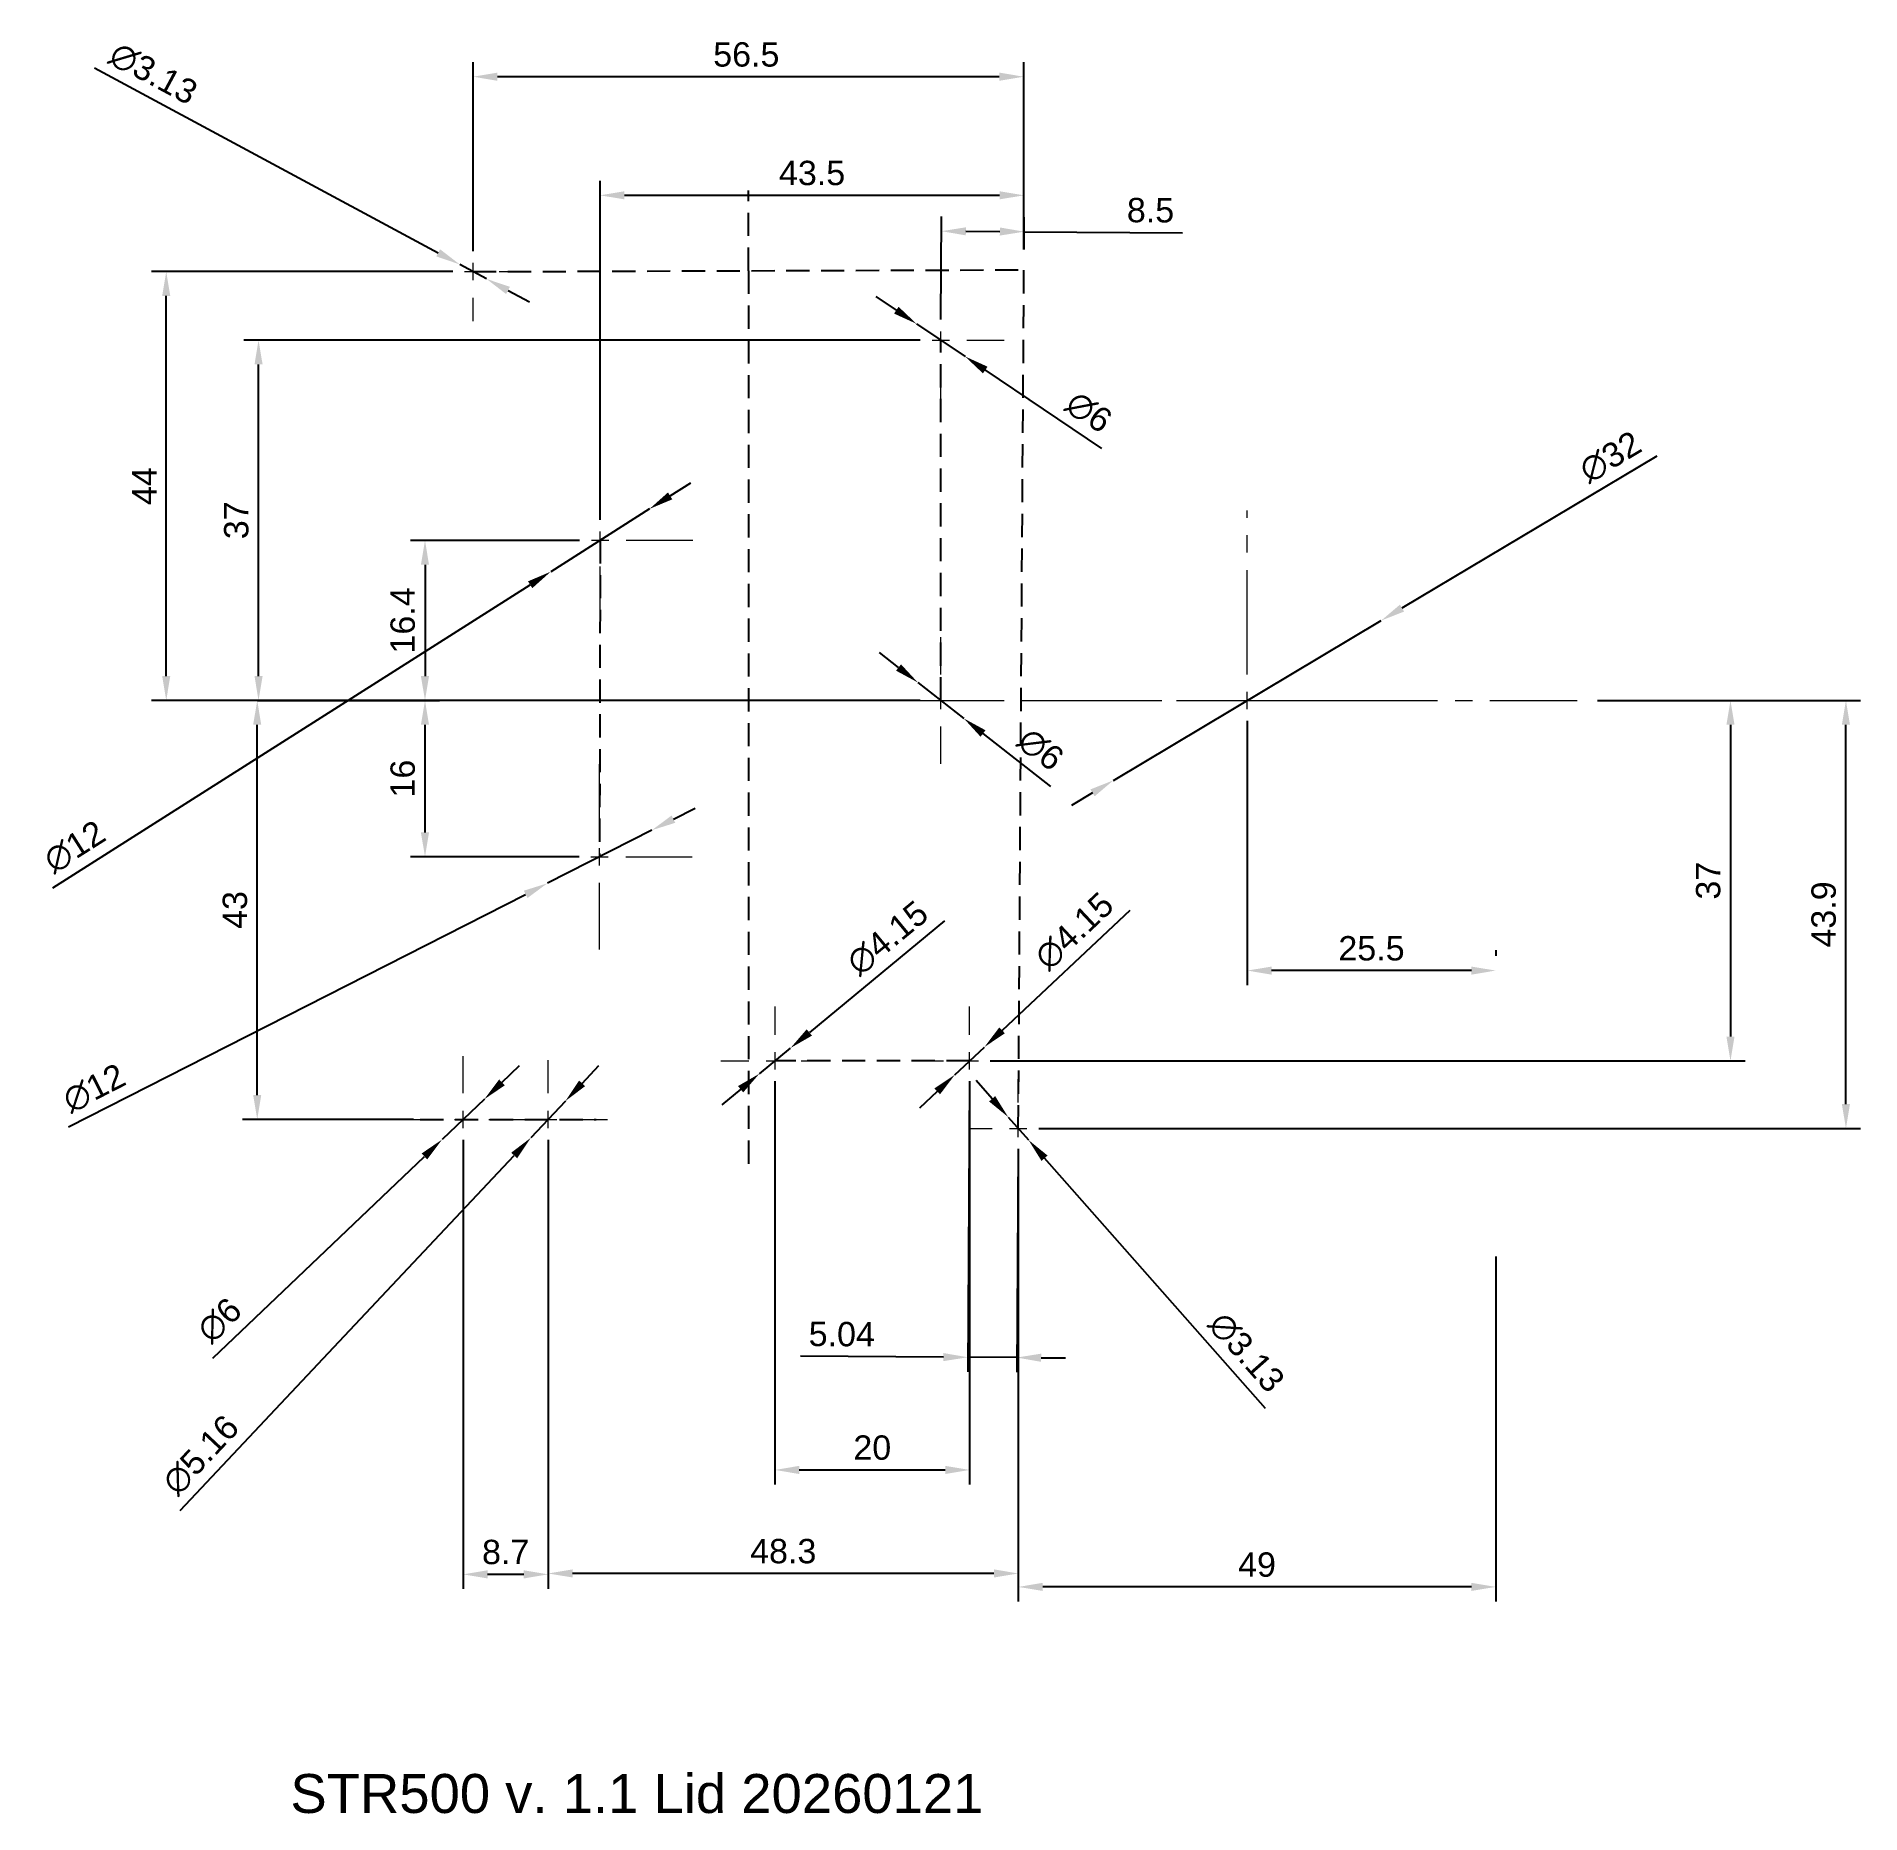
# Paper-space layout 'Sheet1' of a CAD drawing. Header units: millimetres. Extents: x 11 to 198, y 18 to 201.
import ezdxf

# ---------------------------------------------------------------- set-up
doc = ezdxf.new("R2010")
doc.units = ezdxf.units.MM
doc.header["$LTSCALE"] = 0.75
doc.linetypes.add('CENTER2', pattern=[28.575, 19.05, -3.175, 3.175, -3.175])
doc.linetypes.add('HIDDEN2', pattern=[4.7625, 3.175, -1.5875])
for name, color, linetype, lineweight in [('FD_Dimensions', 7, 'Continuous', 18), ('Notes', 7, 'Continuous', 18), ('Sketch1', 7, 'Continuous', 25), ('Smart Centers', 7, 'CENTER2', 18)]:
    doc.layers.add(name, color=color, linetype=linetype, lineweight=lineweight)
doc.styles.get("Standard").update_dxf_attribs({"font": 'Arial.ttf'})
doc.dimstyles.new('Dim-ISO-25', dxfattribs={"dimtxt": 2.5, "dimasz": 2.5, "dimexe": 1.5, "dimexo": 2.1, "dimgap": 1, "dimtad": 1, "dimzin": 12, "dimdsep": 46, "dimtxsty": 'Standard', "dimcen": 0, "dimazin": 3, "dimtp": 0.1, "dimtm": 0.1, "dimtfac": 0.72, "dimtmove": 0, "dimatfit": 3, "dimfxl": 1, "dimtzin": 12, "dimarcsym": 0})

# ---------------------------------------------------------------- blocks, each defined once
blk = doc.blocks.new('*U25')
at = {"layer": 'Smart Centers', "color": 0, "ltscale": 0.75, "transparency": 16777216}
blk.add_line((-69.19, 0), (68.36, 0), dxfattribs=at)
blk = doc.blocks.new('*D27')
at = {"layer": 'Defpoints', "color": 0, "transparency": 16777216}
for p in [(149.25, 140.68), (121.77, 124.28)]:
    blk.add_point(p, dxfattribs=at)
at = {"layer": 'FD_Dimensions', "color": 0, "lineweight": -2, "transparency": 16777216}
for p, q in [((177.54, 157.57), (151.39, 141.96)), ((121.77, 124.28), (149.25, 140.68)), ((119.62, 123), (117.48, 121.71))]:
    blk.add_line(p, q, dxfattribs=at)
at = {"layer": 'FD_Dimensions', "color": 0, "transparency": 16777216}
for points in [[(151.18, 142.32), (151.61, 141.61), (149.25, 140.68)], [(119.41, 123.35), (119.84, 122.64), (121.77, 124.28)]]:
    blk.add_solid(points, dxfattribs=at)
at = {"layer": 'FD_Dimensions', "color": 0, "transparency": 16777216, "insert": (172.78, 157.47), "char_height": 2.5, "attachment_point": 5, "rotation": 30.8391}
blk.add_mtext('∅32', dxfattribs=at)
blk = doc.blocks.new('*D28')
at = {"layer": 'Defpoints', "color": 0, "transparency": 16777216}
for p in [(135.51, 132.48), (135.51, 104.75), (161.01, 104.75)]:
    blk.add_point(p, dxfattribs=at)
at = {"layer": 'FD_Dimensions', "color": 0, "lineweight": -2, "transparency": 16777216}
for p, q in [((135.51, 130.38), (135.51, 103.25)), ((161.01, 106.85), (161.01, 106.25)), ((158.51, 104.75), (138.01, 104.75))]:
    blk.add_line(p, q, dxfattribs=at)
at = {"layer": 'FD_Dimensions', "color": 0, "transparency": 16777216}
for points in [[(138.01, 105.16), (138.01, 104.33), (135.51, 104.75)], [(158.51, 105.16), (158.51, 104.33), (161.01, 104.75)]]:
    blk.add_solid(points, dxfattribs=at)
at = {"layer": 'FD_Dimensions', "color": 0, "transparency": 16777216, "insert": (148.26, 107.02), "char_height": 2.5, "attachment_point": 5}
blk.add_mtext('25.5', dxfattribs=at)
blk = doc.blocks.new('*D33')
at = {"layer": 'Defpoints', "color": 0, "transparency": 16777216}
for p in [(107.01, 95.48), (112.01, 88.54), (106.82, 65.05)]:
    blk.add_point(p, dxfattribs=at)
at = {"layer": 'FD_Dimensions', "color": 0, "lineweight": -2, "transparency": 16777216}
for p, q in [((107, 93.38), (106.81, 63.55)), ((112, 86.44), (111.85, 63.52)), ((104.32, 65.07), (89.64, 65.16)), ((111.86, 65.02), (106.82, 65.05)), ((114.36, 65), (116.86, 64.98))]:
    blk.add_line(p, q, dxfattribs=at)
at = {"layer": 'FD_Dimensions', "color": 0, "transparency": 16777216}
for points in [[(104.32, 65.48), (104.31, 64.65), (106.82, 65.05)], [(114.36, 65.42), (114.35, 64.58), (111.86, 65.02)]]:
    blk.add_solid(points, dxfattribs=at)
at = {"layer": 'FD_Dimensions', "color": 0, "transparency": 16777216, "insert": (93.89, 67.41), "char_height": 2.5, "attachment_point": 5, "rotation": 359.6245}
blk.add_mtext('5.04', dxfattribs=at)
blk = doc.blocks.new('*D35')
at = {"layer": 'Defpoints', "color": 0, "transparency": 16777216}
for p in [(87.03, 95.48), (107.01, 95.48), (107.01, 53.48)]:
    blk.add_point(p, dxfattribs=at)
at = {"layer": 'FD_Dimensions', "color": 0, "lineweight": -2, "transparency": 16777216}
for p, q in [((87.03, 93.38), (87.03, 51.98)), ((107.01, 93.38), (107.01, 51.98)), ((89.53, 53.48), (104.51, 53.48))]:
    blk.add_line(p, q, dxfattribs=at)
at = {"layer": 'FD_Dimensions', "color": 0, "transparency": 16777216}
for points in [[(89.53, 53.9), (89.53, 53.06), (87.03, 53.48)], [(104.51, 53.9), (104.51, 53.06), (107.01, 53.48)]]:
    blk.add_solid(points, dxfattribs=at)
at = {"layer": 'FD_Dimensions', "color": 0, "transparency": 16777216, "insert": (97.02, 55.76), "char_height": 2.5, "attachment_point": 5}
blk.add_mtext('20', dxfattribs=at)
blk = doc.blocks.new('*D36')
at = {"layer": 'Defpoints', "color": 0, "transparency": 16777216}
for p in [(63.75, 89.47), (112.01, 88.54), (63.75, 42.85)]:
    blk.add_point(p, dxfattribs=at)
at = {"layer": 'FD_Dimensions', "color": 0, "lineweight": -2, "transparency": 16777216}
for p, q in [((63.75, 87.37), (63.75, 41.35)), ((112.01, 86.44), (112.01, 41.35)), ((109.51, 42.85), (66.25, 42.85))]:
    blk.add_line(p, q, dxfattribs=at)
at = {"layer": 'FD_Dimensions', "color": 0, "transparency": 16777216}
for points in [[(66.25, 43.27), (66.25, 42.44), (63.75, 42.85)], [(109.51, 43.27), (109.51, 42.44), (112.01, 42.85)]]:
    blk.add_solid(points, dxfattribs=at)
at = {"layer": 'FD_Dimensions', "color": 0, "transparency": 16777216, "insert": (87.88, 45.13), "char_height": 2.5, "attachment_point": 5}
blk.add_mtext('48.3', dxfattribs=at)
blk = doc.blocks.new('*D37')
at = {"layer": 'Defpoints', "color": 0, "transparency": 16777216}
for p in [(65.52, 91.35), (61.98, 87.59)]:
    blk.add_point(p, dxfattribs=at)
at = {"layer": 'FD_Dimensions', "color": 0, "lineweight": -2, "transparency": 16777216}
for p, q in [((67.23, 93.17), (68.95, 94.99)), ((65.52, 91.35), (61.98, 87.59)), ((25.97, 49.32), (60.27, 85.77))]:
    blk.add_line(p, q, dxfattribs=at)
at = {"layer": 'FD_Dimensions', "color": 0, "transparency": 16777216}
for points in [[(66.93, 93.46), (67.54, 92.88), (65.52, 91.35)], [(59.96, 86.05), (60.57, 85.48), (61.98, 87.59)]]:
    blk.add_solid(points, dxfattribs=at)
at = {"layer": 'FD_Dimensions', "color": 0, "transparency": 16777216, "insert": (28.1, 55.01), "char_height": 2.5, "attachment_point": 5, "rotation": 46.7382}
blk.add_mtext('∅5.16', dxfattribs=at)
blk = doc.blocks.new('*D38')
at = {"layer": 'Defpoints', "color": 0, "transparency": 16777216}
for p in [(57.2, 91.54), (52.86, 87.4)]:
    blk.add_point(p, dxfattribs=at)
at = {"layer": 'FD_Dimensions', "color": 0, "lineweight": -2, "transparency": 16777216}
for p, q in [((59.01, 93.27), (60.82, 94.99)), ((57.2, 91.54), (52.86, 87.4)), ((29.34, 64.95), (51.05, 85.67))]:
    blk.add_line(p, q, dxfattribs=at)
at = {"layer": 'FD_Dimensions', "color": 0, "transparency": 16777216}
for points in [[(58.72, 93.57), (59.3, 92.97), (57.2, 91.54)], [(50.76, 85.97), (51.34, 85.37), (52.86, 87.4)]]:
    blk.add_solid(points, dxfattribs=at)
at = {"layer": 'FD_Dimensions', "color": 0, "transparency": 16777216, "insert": (30.02, 68.84), "char_height": 2.5, "attachment_point": 5, "rotation": 43.6736}
blk.add_mtext('∅6', dxfattribs=at)
blk = doc.blocks.new('*D39')
at = {"layer": 'Defpoints', "color": 0, "transparency": 16777216}
for p in [(55.03, 89.47), (63.75, 89.47), (55.03, 42.76)]:
    blk.add_point(p, dxfattribs=at)
at = {"layer": 'FD_Dimensions', "color": 0, "lineweight": -2, "transparency": 16777216}
for p, q in [((55.03, 87.37), (55.03, 41.26)), ((63.75, 87.37), (63.75, 41.26)), ((61.25, 42.76), (57.53, 42.76))]:
    blk.add_line(p, q, dxfattribs=at)
at = {"layer": 'FD_Dimensions', "color": 0, "transparency": 16777216}
for points in [[(57.53, 43.18), (57.53, 42.34), (55.03, 42.76)], [(61.25, 43.18), (61.25, 42.34), (63.75, 42.76)]]:
    blk.add_solid(points, dxfattribs=at)
at = {"layer": 'FD_Dimensions', "color": 0, "transparency": 16777216, "insert": (59.39, 45.04), "char_height": 2.5, "attachment_point": 5}
blk.add_mtext('8.7', dxfattribs=at)
blk = doc.blocks.new('*D40')
at = {"layer": 'Defpoints', "color": 0, "transparency": 16777216}
for p in [(104.12, 180.66), (112.59, 176.69), (104.05, 169.48)]:
    blk.add_point(p, dxfattribs=at)
at = {"layer": 'FD_Dimensions', "color": 0, "lineweight": -2, "transparency": 16777216}
for p, q in [((104.07, 171.58), (104.13, 182.16)), ((112.6, 178.79), (112.62, 182.11)), ((106.62, 180.65), (110.11, 180.62)), ((112.61, 180.61), (128.85, 180.5))]:
    blk.add_line(p, q, dxfattribs=at)
at = {"layer": 'FD_Dimensions', "color": 0, "transparency": 16777216}
for points in [[(106.63, 181.06), (106.62, 180.23), (104.12, 180.66)], [(110.12, 181.04), (110.11, 180.21), (112.61, 180.61)]]:
    blk.add_solid(points, dxfattribs=at)
at = {"layer": 'FD_Dimensions', "color": 0, "transparency": 16777216, "insert": (125.58, 182.8), "char_height": 2.5, "attachment_point": 5, "rotation": 359.6245}
blk.add_mtext('8.5', dxfattribs=at)
blk = doc.blocks.new('*D41')
at = {"layer": 'Defpoints', "color": 0, "transparency": 16777216}
for p in [(69.08, 184.34), (112.59, 176.69), (69.08, 148.92)]:
    blk.add_point(p, dxfattribs=at)
at = {"layer": 'FD_Dimensions', "color": 0, "lineweight": -2, "transparency": 16777216}
for p, q in [((69.08, 151.02), (69.08, 185.84)), ((112.59, 178.79), (112.59, 185.84)), ((110.09, 184.34), (71.58, 184.34))]:
    blk.add_line(p, q, dxfattribs=at)
at = {"layer": 'FD_Dimensions', "color": 0, "transparency": 16777216}
for points in [[(71.58, 184.76), (71.58, 183.93), (69.08, 184.34)], [(110.09, 184.76), (110.09, 183.93), (112.59, 184.34)]]:
    blk.add_solid(points, dxfattribs=at)
at = {"layer": 'FD_Dimensions', "color": 0, "transparency": 16777216, "insert": (90.84, 186.62), "char_height": 2.5, "attachment_point": 5}
blk.add_mtext('43.5', dxfattribs=at)
blk = doc.blocks.new('*D42')
at = {"layer": 'Defpoints', "color": 0, "transparency": 16777216}
for p in [(56.05, 196.52), (56.05, 176.51), (112.56, 176.69)]:
    blk.add_point(p, dxfattribs=at)
at = {"layer": 'FD_Dimensions', "color": 0, "lineweight": -2, "transparency": 16777216}
for p, q in [((56.05, 178.61), (56.05, 198.02)), ((112.56, 178.79), (112.56, 198.02)), ((110.06, 196.52), (58.55, 196.52))]:
    blk.add_line(p, q, dxfattribs=at)
at = {"layer": 'FD_Dimensions', "color": 0, "transparency": 16777216}
for points in [[(58.55, 196.94), (58.55, 196.1), (56.05, 196.52)], [(110.06, 196.94), (110.06, 196.1), (112.56, 196.52)]]:
    blk.add_solid(points, dxfattribs=at)
at = {"layer": 'FD_Dimensions', "color": 0, "transparency": 16777216, "insert": (84.09, 198.79), "char_height": 2.5, "attachment_point": 5}
blk.add_mtext('56.5', dxfattribs=at)
blk = doc.blocks.new('*D43')
at = {"layer": 'Defpoints', "color": 0, "transparency": 16777216}
for p in [(31.82, 132.48), (33.89, 132.48), (52.03, 89.47)]:
    blk.add_point(p, dxfattribs=at)
at = {"layer": 'FD_Dimensions', "color": 0, "lineweight": -2, "transparency": 16777216}
for p, q in [((33.92, 132.48), (35.39, 132.48)), ((33.89, 91.97), (33.89, 129.98)), ((49.93, 89.47), (32.39, 89.47))]:
    blk.add_line(p, q, dxfattribs=at)
at = {"layer": 'FD_Dimensions', "color": 0, "transparency": 16777216}
for points in [[(33.47, 129.98), (34.3, 129.98), (33.89, 132.48)], [(33.47, 91.97), (34.3, 91.97), (33.89, 89.47)]]:
    blk.add_solid(points, dxfattribs=at)
at = {"layer": 'FD_Dimensions', "color": 0, "transparency": 16777216, "insert": (31.61, 110.97), "char_height": 2.5, "attachment_point": 5, "rotation": 90}
blk.add_mtext('43', dxfattribs=at)
blk = doc.blocks.new('*D44')
at = {"layer": 'Defpoints', "color": 0, "transparency": 16777216}
for p in [(169.36, 132.48), (196.96, 132.48), (112.01, 88.54)]:
    blk.add_point(p, dxfattribs=at)
at = {"layer": 'FD_Dimensions', "color": 0, "lineweight": -2, "transparency": 16777216}
for p, q in [((171.46, 132.48), (198.46, 132.48)), ((196.96, 91.04), (196.96, 129.98)), ((114.11, 88.54), (198.46, 88.54))]:
    blk.add_line(p, q, dxfattribs=at)
at = {"layer": 'FD_Dimensions', "color": 0, "transparency": 16777216}
for points in [[(196.54, 129.98), (197.37, 129.98), (196.96, 132.48)], [(196.54, 91.04), (197.37, 91.04), (196.96, 88.54)]]:
    blk.add_solid(points, dxfattribs=at)
at = {"layer": 'FD_Dimensions', "color": 0, "transparency": 16777216, "insert": (194.68, 110.51), "char_height": 2.5, "attachment_point": 5, "rotation": 90}
blk.add_mtext('43.9', dxfattribs=at)
blk = doc.blocks.new('*D45')
at = {"layer": 'Defpoints', "color": 0, "transparency": 16777216}
for p in [(169.36, 132.48), (107.01, 95.48), (185.11, 95.48)]:
    blk.add_point(p, dxfattribs=at)
at = {"layer": 'FD_Dimensions', "color": 0, "lineweight": -2, "transparency": 16777216}
for p, q in [((171.46, 132.48), (186.61, 132.48)), ((185.11, 129.98), (185.11, 97.98)), ((109.11, 95.48), (186.61, 95.48))]:
    blk.add_line(p, q, dxfattribs=at)
at = {"layer": 'FD_Dimensions', "color": 0, "transparency": 16777216}
for points in [[(184.69, 129.98), (185.52, 129.98), (185.11, 132.48)], [(184.69, 97.98), (185.52, 97.98), (185.11, 95.48)]]:
    blk.add_solid(points, dxfattribs=at)
at = {"layer": 'FD_Dimensions', "color": 0, "transparency": 16777216, "insert": (182.83, 113.98), "char_height": 2.5, "attachment_point": 5, "rotation": 90}
blk.add_mtext('37', dxfattribs=at)
blk = doc.blocks.new('*D46')
at = {"layer": 'Defpoints', "color": 0, "transparency": 16777216}
for p in [(31.82, 132.48), (51.11, 132.48), (69.03, 116.43)]:
    blk.add_point(p, dxfattribs=at)
at = {"layer": 'FD_Dimensions', "color": 0, "lineweight": -2, "transparency": 16777216}
for p, q in [((33.92, 132.48), (52.61, 132.48)), ((51.11, 118.93), (51.11, 129.98)), ((66.93, 116.43), (49.61, 116.43))]:
    blk.add_line(p, q, dxfattribs=at)
at = {"layer": 'FD_Dimensions', "color": 0, "transparency": 16777216}
for points in [[(50.69, 129.98), (51.52, 129.98), (51.11, 132.48)], [(50.69, 118.93), (51.52, 118.93), (51.11, 116.43)]]:
    blk.add_solid(points, dxfattribs=at)
at = {"layer": 'FD_Dimensions', "color": 0, "transparency": 16777216, "insert": (48.83, 124.46), "char_height": 2.5, "attachment_point": 5, "rotation": 90}
blk.add_mtext('16', dxfattribs=at)
blk = doc.blocks.new('*D47')
at = {"layer": 'Defpoints', "color": 0, "transparency": 16777216}
for p in [(69.08, 148.92), (31.82, 132.48), (51.11, 132.48)]:
    blk.add_point(p, dxfattribs=at)
at = {"layer": 'FD_Dimensions', "color": 0, "lineweight": -2, "transparency": 16777216}
for p, q in [((66.98, 148.92), (49.61, 148.92)), ((51.11, 146.42), (51.11, 134.98)), ((33.92, 132.48), (52.61, 132.48))]:
    blk.add_line(p, q, dxfattribs=at)
at = {"layer": 'FD_Dimensions', "color": 0, "transparency": 16777216}
for points in [[(50.69, 146.42), (51.52, 146.42), (51.11, 148.92)], [(50.69, 134.98), (51.52, 134.98), (51.11, 132.48)]]:
    blk.add_solid(points, dxfattribs=at)
at = {"layer": 'FD_Dimensions', "color": 0, "transparency": 16777216, "insert": (48.83, 140.7), "char_height": 2.5, "attachment_point": 5, "rotation": 90}
blk.add_mtext('16.4', dxfattribs=at)
blk = doc.blocks.new('*D48')
at = {"layer": 'Defpoints', "color": 0, "transparency": 16777216}
for p in [(34.02, 169.48), (104.05, 169.48), (104.05, 132.48)]:
    blk.add_point(p, dxfattribs=at)
at = {"layer": 'FD_Dimensions', "color": 0, "lineweight": -2, "transparency": 16777216}
for p, q in [((101.95, 169.48), (32.52, 169.48)), ((34.02, 134.98), (34.02, 166.98)), ((101.95, 132.48), (32.52, 132.48))]:
    blk.add_line(p, q, dxfattribs=at)
at = {"layer": 'FD_Dimensions', "color": 0, "transparency": 16777216}
for points in [[(33.61, 166.98), (34.44, 166.98), (34.02, 169.48)], [(33.61, 134.98), (34.44, 134.98), (34.02, 132.48)]]:
    blk.add_solid(points, dxfattribs=at)
at = {"layer": 'FD_Dimensions', "color": 0, "transparency": 16777216, "insert": (31.75, 150.98), "char_height": 2.5, "attachment_point": 5, "rotation": 90}
blk.add_mtext('37', dxfattribs=at)
blk = doc.blocks.new('*D49')
at = {"layer": 'Defpoints', "color": 0, "transparency": 16777216}
for p in [(24.55, 176.51), (56.05, 176.51), (104.05, 132.48)]:
    blk.add_point(p, dxfattribs=at)
at = {"layer": 'FD_Dimensions', "color": 0, "lineweight": -2, "transparency": 16777216}
for p, q in [((53.95, 176.51), (23.05, 176.51)), ((24.55, 134.98), (24.55, 174.01)), ((101.95, 132.48), (23.05, 132.48))]:
    blk.add_line(p, q, dxfattribs=at)
at = {"layer": 'FD_Dimensions', "color": 0, "transparency": 16777216}
for points in [[(24.13, 174.01), (24.96, 174.01), (24.55, 176.51)], [(24.13, 134.98), (24.96, 134.98), (24.55, 132.48)]]:
    blk.add_solid(points, dxfattribs=at)
at = {"layer": 'FD_Dimensions', "color": 0, "transparency": 16777216, "insert": (22.3, 154.49), "char_height": 2.5, "attachment_point": 5, "rotation": 90}
blk.add_mtext('44', dxfattribs=at)
blk = doc.blocks.new('*D50')
at = {"layer": 'Defpoints', "color": 0, "transparency": 16777216}
for p in [(112.01, 88.54), (161.01, 77.48), (112.01, 41.47)]:
    blk.add_point(p, dxfattribs=at)
at = {"layer": 'FD_Dimensions', "color": 0, "lineweight": -2, "transparency": 16777216}
for p, q in [((112.01, 86.44), (112.01, 39.97)), ((161.01, 75.38), (161.01, 39.97)), ((158.51, 41.47), (114.51, 41.47))]:
    blk.add_line(p, q, dxfattribs=at)
at = {"layer": 'FD_Dimensions', "color": 0, "transparency": 16777216}
for points in [[(114.51, 41.89), (114.51, 41.06), (112.01, 41.47)], [(158.51, 41.89), (158.51, 41.06), (161.01, 41.47)]]:
    blk.add_solid(points, dxfattribs=at)
at = {"layer": 'FD_Dimensions', "color": 0, "transparency": 16777216, "insert": (136.51, 43.75), "char_height": 2.5, "attachment_point": 5}
blk.add_mtext('49', dxfattribs=at)
blk = doc.blocks.new('*U51')
at = {"layer": 'Smart Centers', "color": 0, "ltscale": 0.75, "transparency": 16777216}
for p, q in [((0, 2.68), (0, 5.07)), ((-5.07, 0), (-2.68, 0)), ((2.68, 0), (5.07, 0)), ((0, -5.07), (0, -2.68))]:
    blk.add_line(p, q, dxfattribs=at)
at = {"layer": 'Smart Centers', "color": 0, "linetype": 'Continuous', "ltscale": 0.75, "transparency": 16777216}
for p, q in [((-0.89, 0), (0.89, 0)), ((0, -0.89), (0, 0.89))]:
    blk.add_line(p, q, dxfattribs=at)
blk = doc.blocks.new('*U52')
at = {"layer": 'Smart Centers', "color": 0, "ltscale": 0.75, "transparency": 16777216}
for p, q in [((0, 2.68), (0, 6.5)), ((-6.5, 0), (-2.68, 0)), ((2.68, 0), (6.5, 0)), ((0, -6.5), (0, -2.68))]:
    blk.add_line(p, q, dxfattribs=at)
at = {"layer": 'Smart Centers', "color": 0, "linetype": 'Continuous', "ltscale": 0.75, "transparency": 16777216}
for p, q in [((-0.89, 0), (0.89, 0)), ((0, -0.89), (0, 0.89))]:
    blk.add_line(p, q, dxfattribs=at)
blk = doc.blocks.new('*U53')
at = {"layer": 'Smart Centers', "color": 0, "ltscale": 0.75, "transparency": 16777216}
for p, q in [((0, 2.68), (0, 9.51)), ((-9.51, 0), (-2.68, 0)), ((2.68, 0), (9.51, 0)), ((0, -9.51), (0, -2.68))]:
    blk.add_line(p, q, dxfattribs=at)
at = {"layer": 'Smart Centers', "color": 0, "linetype": 'Continuous', "ltscale": 0.75, "transparency": 16777216}
for p, q in [((-0.89, 0), (0.89, 0)), ((0, -0.89), (0, 0.89))]:
    blk.add_line(p, q, dxfattribs=at)
blk = doc.blocks.new('*U54')
at = {"layer": 'Smart Centers', "color": 0, "ltscale": 0.75, "transparency": 16777216}
for p, q in [((0, 2.68), (0, 6.5)), ((-6.5, 0), (-2.68, 0)), ((2.68, 0), (6.5, 0)), ((0, -6.5), (0, -2.68))]:
    blk.add_line(p, q, dxfattribs=at)
at = {"layer": 'Smart Centers', "color": 0, "linetype": 'Continuous', "ltscale": 0.75, "transparency": 16777216}
for p, q in [((-0.89, 0), (0.89, 0)), ((0, -0.89), (0, 0.89))]:
    blk.add_line(p, q, dxfattribs=at)
blk = doc.blocks.new('*U55')
at = {"layer": 'Smart Centers', "color": 0, "ltscale": 0.75, "transparency": 16777216}
for p, q in [((0, 2.68), (0, 9.51)), ((-9.51, 0), (-2.68, 0)), ((2.68, 0), (9.51, 0)), ((0, -9.51), (0, -2.68))]:
    blk.add_line(p, q, dxfattribs=at)
at = {"layer": 'Smart Centers', "color": 0, "linetype": 'Continuous', "ltscale": 0.75, "transparency": 16777216}
for p, q in [((-0.89, 0), (0.89, 0)), ((0, -0.89), (0, 0.89))]:
    blk.add_line(p, q, dxfattribs=at)
blk = doc.blocks.new('*U56')
at = {"layer": 'Smart Centers', "color": 0, "ltscale": 0.75, "transparency": 16777216}
for p, q in [((0, 2.68), (0, 19.5)), ((-19.5, 0), (-2.68, 0)), ((2.68, 0), (19.5, 0)), ((0, -19.5), (0, -2.68))]:
    blk.add_line(p, q, dxfattribs=at)
at = {"layer": 'Smart Centers', "color": 0, "linetype": 'Continuous', "ltscale": 0.75, "transparency": 16777216}
for p, q in [((-0.89, 0), (0.89, 0)), ((0, -0.89), (0, 0.89))]:
    blk.add_line(p, q, dxfattribs=at)
blk = doc.blocks.new('*U57')
at = {"layer": 'Smart Centers', "color": 0, "ltscale": 0.75, "transparency": 16777216}
for p, q in [((0, 2.68), (0, 5.57)), ((-5.57, 0), (-2.68, 0)), ((2.68, 0), (5.57, 0)), ((0, -5.57), (0, -2.68))]:
    blk.add_line(p, q, dxfattribs=at)
at = {"layer": 'Smart Centers', "color": 0, "linetype": 'Continuous', "ltscale": 0.75, "transparency": 16777216}
for p, q in [((-0.89, 0), (0.89, 0)), ((0, -0.89), (0, 0.89))]:
    blk.add_line(p, q, dxfattribs=at)
blk = doc.blocks.new('*U58')
at = {"layer": 'Smart Centers', "color": 0, "ltscale": 0.75, "transparency": 16777216}
for p, q in [((0, 2.68), (0, 5.07)), ((-5.07, 0), (-2.68, 0)), ((2.68, 0), (5.07, 0)), ((0, -5.07), (0, -2.68))]:
    blk.add_line(p, q, dxfattribs=at)
at = {"layer": 'Smart Centers', "color": 0, "linetype": 'Continuous', "ltscale": 0.75, "transparency": 16777216}
for p, q in [((-0.89, 0), (0.89, 0)), ((0, -0.89), (0, 0.89))]:
    blk.add_line(p, q, dxfattribs=at)
blk = doc.blocks.new('*U59')
at = {"layer": 'Smart Centers', "color": 0, "ltscale": 0.75, "transparency": 16777216}
for p, q in [((0, 2.68), (0, 5.57)), ((-5.57, 0), (-2.68, 0)), ((2.68, 0), (5.57, 0)), ((0, -5.57), (0, -2.68))]:
    blk.add_line(p, q, dxfattribs=at)
at = {"layer": 'Smart Centers', "color": 0, "linetype": 'Continuous', "ltscale": 0.75, "transparency": 16777216}
for p, q in [((-0.89, 0), (0.89, 0)), ((0, -0.89), (0, 0.89))]:
    blk.add_line(p, q, dxfattribs=at)
blk = doc.blocks.new('*U60')
at = {"layer": 'Smart Centers', "color": 0, "ltscale": 0.75, "transparency": 16777216}
for p, q in [((0, 2.68), (0, 6.08)), ((-6.08, 0), (-2.68, 0)), ((2.68, 0), (6.08, 0)), ((0, -6.08), (0, -2.68))]:
    blk.add_line(p, q, dxfattribs=at)
at = {"layer": 'Smart Centers', "color": 0, "linetype": 'Continuous', "ltscale": 0.75, "transparency": 16777216}
for p, q in [((-0.89, 0), (0.89, 0)), ((0, -0.89), (0, 0.89))]:
    blk.add_line(p, q, dxfattribs=at)
blk = doc.blocks.new('*U61')
at = {"layer": 'Smart Centers', "color": 0, "ltscale": 0.75, "transparency": 16777216}
for p, q in [((0, 2.68), (0, 6.5)), ((-6.5, 0), (-2.68, 0)), ((2.68, 0), (6.5, 0)), ((0, -6.5), (0, -2.68))]:
    blk.add_line(p, q, dxfattribs=at)
at = {"layer": 'Smart Centers', "color": 0, "linetype": 'Continuous', "ltscale": 0.75, "transparency": 16777216}
for p, q in [((-0.89, 0), (0.89, 0)), ((0, -0.89), (0, 0.89))]:
    blk.add_line(p, q, dxfattribs=at)
blk = doc.blocks.new('*D62')
at = {"layer": 'Defpoints', "color": 0, "transparency": 16777216}
for p in [(74.39, 119.16), (63.67, 113.71)]:
    blk.add_point(p, dxfattribs=at)
at = {"layer": 'FD_Dimensions', "color": 0, "lineweight": -2, "transparency": 16777216}
for p, q in [((76.61, 120.3), (78.84, 121.43)), ((74.39, 119.16), (63.67, 113.71)), ((14.53, 88.69), (61.44, 112.57))]:
    blk.add_line(p, q, dxfattribs=at)
at = {"layer": 'FD_Dimensions', "color": 0, "transparency": 16777216}
for points in [[(76.42, 120.67), (76.8, 119.92), (74.39, 119.16)], [(61.25, 112.95), (61.63, 112.2), (63.67, 113.71)]]:
    blk.add_solid(points, dxfattribs=at)
at = {"layer": 'FD_Dimensions', "color": 0, "transparency": 16777216, "insert": (17.15, 92.66), "char_height": 2.5, "attachment_point": 5, "rotation": 26.9773}
blk.add_mtext('∅12', dxfattribs=at)
blk = doc.blocks.new('*D63')
at = {"layer": 'Defpoints', "color": 0, "transparency": 16777216}
for p in [(74.16, 152.15), (64.01, 145.7)]:
    blk.add_point(p, dxfattribs=at)
at = {"layer": 'FD_Dimensions', "color": 0, "lineweight": -2, "transparency": 16777216}
for p, q in [((76.27, 153.49), (78.38, 154.83)), ((74.16, 152.15), (64.01, 145.7)), ((12.91, 113.25), (61.9, 144.36))]:
    blk.add_line(p, q, dxfattribs=at)
at = {"layer": 'FD_Dimensions', "color": 0, "transparency": 16777216}
for points in [[(76.05, 153.84), (76.49, 153.13), (74.16, 152.15)], [(61.68, 144.71), (62.12, 144.01), (64.01, 145.7)]]:
    blk.add_solid(points, dxfattribs=at)
at = {"layer": 'FD_Dimensions', "color": 0, "transparency": 16777216, "insert": (15.15, 117.45), "char_height": 2.5, "attachment_point": 5, "rotation": 32.4176}
blk.add_mtext('∅12', dxfattribs=at)
blk = doc.blocks.new('*D64')
at = {"layer": 'Defpoints', "color": 0, "transparency": 16777216}
for p in [(54.67, 177.25), (57.42, 175.76)]:
    blk.add_point(p, dxfattribs=at)
at = {"layer": 'FD_Dimensions', "color": 0, "lineweight": -2, "transparency": 16777216}
for p, q in [((17.17, 197.42), (52.46, 178.43)), ((57.42, 175.76), (54.67, 177.25)), ((59.63, 174.58), (61.83, 173.39))]:
    blk.add_line(p, q, dxfattribs=at)
at = {"layer": 'FD_Dimensions', "color": 0, "transparency": 16777216}
for points in [[(52.66, 178.8), (52.27, 178.07), (54.67, 177.25)], [(59.82, 174.95), (59.43, 174.21), (57.42, 175.76)]]:
    blk.add_solid(points, dxfattribs=at)
at = {"layer": 'FD_Dimensions', "color": 0, "transparency": 16777216, "insert": (23.22, 196.83), "char_height": 2.5, "attachment_point": 5, "rotation": 331.7195}
blk.add_mtext('∅3.13', dxfattribs=at)
blk = doc.blocks.new('*D65')
at = {"layer": 'Defpoints', "color": 0, "transparency": 16777216}
for p in [(110.97, 89.71), (113.05, 87.36)]:
    blk.add_point(p, dxfattribs=at)
at = {"layer": 'FD_Dimensions', "color": 0, "lineweight": -2, "transparency": 16777216}
for p, q in [((109.32, 91.59), (107.67, 93.46)), ((110.97, 89.71), (113.05, 87.36)), ((137.37, 59.8), (114.7, 85.49))]:
    blk.add_line(p, q, dxfattribs=at)
at = {"layer": 'FD_Dimensions', "color": 0, "transparency": 16777216}
for points in [[(109.63, 91.86), (109.01, 91.31), (110.97, 89.71)], [(115.01, 85.76), (114.39, 85.21), (113.05, 87.36)]]:
    blk.add_solid(points, dxfattribs=at)
at = {"layer": 'FD_Dimensions', "color": 0, "transparency": 16777216, "insert": (135.42, 65.55), "char_height": 2.5, "attachment_point": 5, "rotation": 311.4284}
blk.add_mtext('∅3.13', dxfattribs=at)
blk = doc.blocks.new('*D66')
at = {"layer": 'Defpoints', "color": 0, "transparency": 16777216}
for p in [(108.53, 96.9), (105.5, 94.06)]:
    blk.add_point(p, dxfattribs=at)
at = {"layer": 'FD_Dimensions', "color": 0, "lineweight": -2, "transparency": 16777216}
for p, q in [((123.45, 110.92), (110.35, 98.61)), ((105.5, 94.06), (108.53, 96.9)), ((103.68, 92.35), (101.86, 90.64))]:
    blk.add_line(p, q, dxfattribs=at)
at = {"layer": 'FD_Dimensions', "color": 0, "transparency": 16777216}
for points in [[(110.06, 98.92), (110.63, 98.31), (108.53, 96.9)], [(103.4, 92.65), (103.97, 92.04), (105.5, 94.06)]]:
    blk.add_solid(points, dxfattribs=at)
at = {"layer": 'FD_Dimensions', "color": 0, "transparency": 16777216, "insert": (117.75, 108.79), "char_height": 2.5, "attachment_point": 5, "rotation": 43.2157}
blk.add_mtext('∅4.15', dxfattribs=at)
blk = doc.blocks.new('*D67')
at = {"layer": 'Defpoints', "color": 0, "transparency": 16777216}
for p in [(88.63, 96.8), (85.43, 94.16)]:
    blk.add_point(p, dxfattribs=at)
at = {"layer": 'FD_Dimensions', "color": 0, "lineweight": -2, "transparency": 16777216}
for p, q in [((104.42, 109.85), (90.56, 98.39)), ((85.43, 94.16), (88.63, 96.8)), ((83.51, 92.57), (81.58, 90.97))]:
    blk.add_line(p, q, dxfattribs=at)
at = {"layer": 'FD_Dimensions', "color": 0, "transparency": 16777216}
for points in [[(90.29, 98.72), (90.83, 98.07), (88.63, 96.8)], [(83.24, 92.89), (83.77, 92.24), (85.43, 94.16)]]:
    blk.add_solid(points, dxfattribs=at)
at = {"layer": 'FD_Dimensions', "color": 0, "transparency": 16777216, "insert": (98.59, 108.08), "char_height": 2.5, "attachment_point": 5, "rotation": 39.5701}
blk.add_mtext('∅4.15', dxfattribs=at)
blk = doc.blocks.new('*D68')
at = {"layer": 'Defpoints', "color": 0, "transparency": 16777216}
for p in [(101.69, 134.33), (106.42, 130.63)]:
    blk.add_point(p, dxfattribs=at)
at = {"layer": 'FD_Dimensions', "color": 0, "lineweight": -2, "transparency": 16777216}
for p, q in [((99.72, 135.87), (97.75, 137.41)), ((101.69, 134.33), (106.42, 130.63)), ((115.36, 123.64), (108.39, 129.09))]:
    blk.add_line(p, q, dxfattribs=at)
at = {"layer": 'FD_Dimensions', "color": 0, "transparency": 16777216}
for points in [[(99.97, 136.19), (99.46, 135.54), (101.69, 134.33)], [(108.64, 129.42), (108.13, 128.76), (106.42, 130.63)]]:
    blk.add_solid(points, dxfattribs=at)
at = {"layer": 'FD_Dimensions', "color": 0, "transparency": 16777216, "insert": (114.3, 127.45), "char_height": 2.5, "attachment_point": 5, "rotation": 321.9954}
blk.add_mtext('∅6', dxfattribs=at)
blk = doc.blocks.new('*D69')
at = {"layer": 'Defpoints', "color": 0, "transparency": 16777216}
for p in [(101.56, 171.15), (106.54, 167.8)]:
    blk.add_point(p, dxfattribs=at)
at = {"layer": 'FD_Dimensions', "color": 0, "lineweight": -2, "transparency": 16777216}
for p, q in [((99.49, 172.55), (97.42, 173.95)), ((101.56, 171.15), (106.54, 167.8)), ((120.57, 158.36), (108.61, 166.41))]:
    blk.add_line(p, q, dxfattribs=at)
at = {"layer": 'FD_Dimensions', "color": 0, "transparency": 16777216}
for points in [[(99.72, 172.9), (99.26, 172.2), (101.56, 171.15)], [(108.85, 166.75), (108.38, 166.06), (106.54, 167.8)]]:
    blk.add_solid(points, dxfattribs=at)
at = {"layer": 'FD_Dimensions', "color": 0, "transparency": 16777216, "insert": (119.24, 162.08), "char_height": 2.5, "attachment_point": 5, "rotation": 326.0469}
blk.add_mtext('∅6', dxfattribs=at)

psp = doc.layouts.new('Sheet1')

# ---------------------------------------------------------------- linework, layer by layer
at = {"layer": 'Sketch1', "linetype": 'HIDDEN2'}
for p, q in [((84.303, 176.6), (84.303, 184.825)), ((56.046, 176.506), (112.56, 176.695)), ((84.303, 176.6), (84.303, 84.491)), ((112.01, 88.537), (112.588, 176.695)), ((104.052, 132.479), (104.052, 169.479)), ((69.084, 148.923), (69.028, 116.435)), ((107.015, 95.48), (87.034, 95.48)), ((50.629, 89.469), (68.67, 89.469))]:
    psp.add_line(p, q, dxfattribs=at)

# ---------------------------------------------------------------- block references
at = {"layer": 'Smart Centers', "ltscale": 0.75}
for name, p in [('*U51', (56.046, 176.506)), ('*U52', (104.052, 169.479)), ('*U53', (69.084, 148.923)), ('*U56', (135.508, 132.479)), ('*U54', (104.052, 132.479)), ('*U25', (101.008, 132.479)), ('*U55', (69.028, 116.435)), ('*U59', (87.034, 95.48)), ('*U57', (107.015, 95.48)), ('*U61', (55.03, 89.469)), ('*U60', (63.75, 89.469)), ('*U58', (112.01, 88.537))]:
    psp.add_blockref(name, p, dxfattribs=at)

# ---------------------------------------------------------------- texts
at = {"layer": 'Notes', "insert": (37.295, 22.262), "char_height": 2.5, "attachment_point": 1}
psp.add_mtext_dynamic_manual_height_columns('{\\H1.6x;STR500 v. 1.1 Lid 20260121}', width=92.02999, gutter_width=12.5, heights=[0], dxfattribs=at)

# ---------------------------------------------------------------- dimensions: what is measured, and where the dimension line sits
at = {"layer": 'FD_Dimensions'}
for p1, p2, override, picture, middle in [((57.425, 175.764), (54.666, 177.248), {"dimlfac": -1, "dimclrd": 0, "dimclre": 0}, '*D64', (22.112, 194.762)), ((101.563, 171.154), (106.54, 167.803), {"dimlfac": -1}, '*D69', (117.931, 160.134)), ((121.77, 124.277), (149.246, 140.681), {"dimlfac": -1, "dimclrd": 0, "dimclre": 0}, '*D27', (173.987, 155.453)), ((74.158, 152.146), (64.009, 145.701), {"dimdec": 1, "dimlfac": -1, "dimclrd": 0, "dimclre": 0}, '*D63', (16.405, 115.47)), ((74.385, 119.162), (63.671, 113.708), {"dimdec": 1, "dimlfac": -1, "dimclrd": 0, "dimclre": 0}, '*D62', (18.219, 90.572)), ((85.435, 94.159), (88.633, 96.801), {"dimlfac": -1, "dimclrd": 0, "dimclre": 0}, '*D67', (100.09, 106.269)), ((105.503, 94.06), (108.527, 96.9), {"dimlfac": -1, "dimclrd": 0, "dimclre": 0}, '*D66', (119.358, 107.078)), ((65.52, 91.349), (61.981, 87.588), {"dimlfac": -1}, '*D37', (29.81, 53.403)), ((57.199, 91.54), (52.86, 87.397), {"dimlfac": -1}, '*D38', (31.643, 67.14)), ((110.974, 89.712), (113.047, 87.363), {"dimlfac": -1, "dimclrd": 0, "dimclre": 0}, '*D65', (133.664, 64))]:
    dim = psp.add_diameter_dim_2p(p1=p1, p2=p2, dimstyle='Dim-ISO-25', override=override, dxfattribs=at)
    dim.commit()
    dim.dimension.update_dxf_attribs({"geometry": picture, "text_midpoint": middle, "dimtype": 163})
dim = psp.add_linear_dim(base=(56.046, 196.518), p1=(112.56, 176.695), p2=(56.046, 176.506), dimstyle='Dim-ISO-25', override={"dimdec": 1}, dxfattribs=at)
dim.commit()
dim.dimension.update_dxf_attribs({"geometry": '*D42', "text_midpoint": (84.092, 196.518), "dimtype": 160})
dim = psp.add_linear_dim(base=(69.084, 184.345), p1=(112.588, 176.695), p2=(69.084, 148.923), dimstyle='Dim-ISO-25', dxfattribs=at)
dim.commit()
dim.dimension.update_dxf_attribs({"geometry": '*D41', "text_midpoint": (90.836, 184.345), "dimtype": 160})
for base, p1, p2, angle, override, picture, middle in [((104.125, 180.663), (112.588, 176.695), (104.052, 169.479), 179.62453, {"dimdec": 1}, '*D40', (125.565, 180.522)), ((196.955, 132.479), (112.01, 88.537), (169.363, 132.479), 90, {"dimdec": 1, "dimlfac": -1}, '*D44', (196.955, 110.508))]:
    dim = psp.add_linear_dim(base=base, p1=p1, p2=p2, angle=angle, dimstyle='Dim-ISO-25', override=override, dxfattribs=at)
    dim.commit()
    dim.dimension.update_dxf_attribs({"geometry": picture, "text_midpoint": middle, "dimtype": 160})
for base, p1, p2, override, picture, middle in [((24.546, 176.506), (104.052, 132.479), (56.046, 176.506), {"dimdec": 1, "dimclrd": 0, "dimclre": 0}, '*D49', (22.296, 154.493)), ((34.022, 169.479), (104.052, 132.479), (104.052, 169.479), {"dimclrd": 0, "dimclre": 0}, '*D48', (31.745, 150.979)), ((51.105, 132.479), (69.084, 148.923), (31.816, 132.479), {"dimdec": 1, "dimclrd": 0, "dimclre": 0}, '*D47', (48.829, 140.701)), ((33.888, 132.479), (52.03, 89.469), (31.816, 132.479), {"dimdec": 1, "dimlfac": -1, "dimclrd": 0, "dimclre": 0}, '*D43', (31.611, 110.974)), ((51.105, 132.479), (69.028, 116.435), (31.816, 132.479), {"dimdec": 1, "dimclrd": 0, "dimclre": 0}, '*D46', (48.829, 124.457)), ((185.108, 95.48), (169.363, 132.479), (107.015, 95.48), {"dimclrd": 0, "dimclre": 0}, '*D45', (182.831, 113.98))]:
    dim = psp.add_linear_dim(base=base, p1=p1, p2=p2, angle=90, dimstyle='Dim-ISO-25', override=override, dxfattribs=at)
    dim.commit()
    dim.dimension.update_dxf_attribs({"geometry": picture, "text_midpoint": middle})
dim = psp.add_diameter_dim_2p(p1=(101.688, 134.326), p2=(106.415, 130.632), dimstyle='Dim-ISO-25', override={"dimlfac": -1}, dxfattribs=at)
dim.commit()
dim.dimension.update_dxf_attribs({"geometry": '*D68', "text_midpoint": (112.86, 125.596)})
for base, p1, p2, override, picture, middle in [((135.508, 104.745), (161.008, 104.745), (135.508, 132.479), {"dimlfac": -1, "dimclrd": 0, "dimclre": 0}, '*D28', (148.258, 107.022)), ((107.015, 53.48), (87.034, 95.48), (107.015, 95.48), {"dimdec": 1, "dimlfac": -1, "dimclrd": 0, "dimclre": 0}, '*D35', (97.024, 55.756)), ((63.75, 42.854), (112.01, 88.537), (63.75, 89.469), {"dimdec": 1, "dimclrd": 0, "dimclre": 0}, '*D36', (87.88, 45.132)), ((112.01, 41.472), (161.008, 77.479), (112.01, 88.537), {"dimclrd": 0, "dimclre": 0}, '*D50', (136.509, 43.749))]:
    dim = psp.add_linear_dim(base=base, p1=p1, p2=p2, dimstyle='Dim-ISO-25', override=override, dxfattribs=at)
    dim.commit()
    dim.dimension.update_dxf_attribs({"geometry": picture, "text_midpoint": middle})
dim = psp.add_linear_dim(base=(106.816, 65.051), p1=(112.01, 88.537), p2=(107.015, 95.48), angle=179.62453, dimstyle='Dim-ISO-25', dxfattribs=at)
dim.commit()
dim.dimension.update_dxf_attribs({"geometry": '*D33', "text_midpoint": (93.877, 65.135), "dimtype": 160})
dim = psp.add_aligned_dim(p1=(63.75, 89.469), p2=(55.03, 89.469), distance=46.709, dimstyle='Dim-ISO-25', override={"dimdec": 1, "dimlfac": -1, "dimclrd": 0, "dimclre": 0}, dxfattribs=at)
dim.commit()
dim.dimension.update_dxf_attribs({"geometry": '*D39', "text_midpoint": (59.39, 45.036)})

doc.saveas('drawing.dxf')
